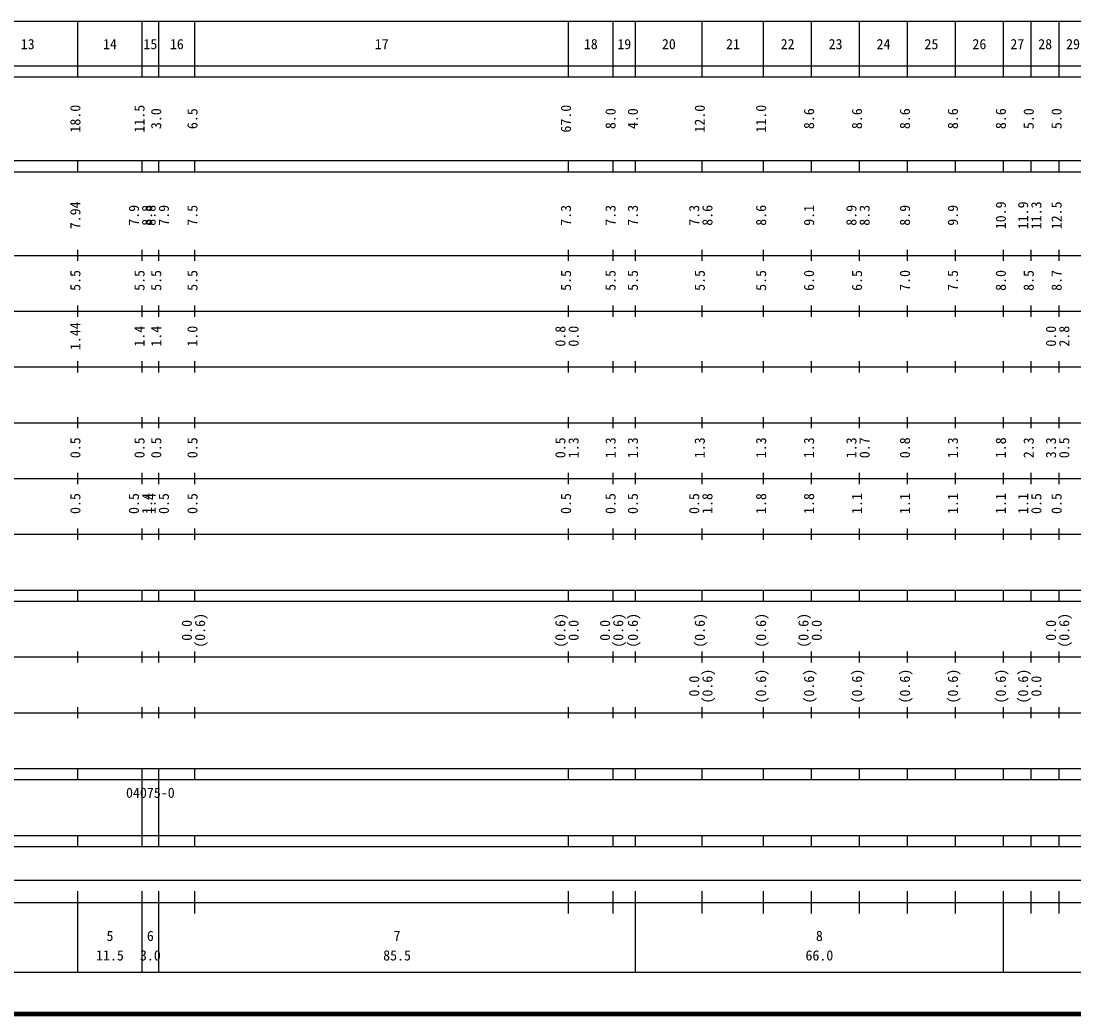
# Model space of a CAD drawing. Units: millimetres on the paper, enlarged 1000 times. Extents: x 40000 to 680000, y 20000 to 380000.
# Drawn here: x 257806 to 446660, y 20000 to 198000 of the extents above; entities that cross this region are included whole.
import ezdxf
from ezdxf.enums import TextEntityAlignment as Align

# ---------------------------------------------------------------- set-up
doc = ezdxf.new("R2010")
doc.units = ezdxf.units.MM
doc.header["$LTSCALE"] = 1000
doc.layers.add('M-TTL', color=2, linetype='Continuous', lineweight=140)
doc.layers.add('M-TTL-BAND', color=7, linetype='Continuous', lineweight=25)
doc.styles.add('ＭＳ ゴシック', font='')
doc.styles.get('ＭＳ ゴシック').set_extended_font_data('MS Gothic')

msp = doc.modelspace()

# ---------------------------------------------------------------- linework, layer by layer
at = {"layer": 'M-TTL'}
msp.add_line((40000, 20000), (680000, 20000), dxfattribs=at)
at = {"layer": 'M-TTL-BAND'}
for p, q in [((68000, 198000), (579000, 198000)), ((268000, 188000), (268000, 198000)), ((279500, 188000), (279500, 198000)), ((282500, 188000), (282500, 198000)), ((289000, 188000), (289000, 198000)), ((356000, 188000), (356000, 198000)), ((364000, 188000), (364000, 198000)), ((368000, 188000), (368000, 198000)), ((380000, 188000), (380000, 198000)), ((391000, 188000), (391000, 198000)), ((399600, 188000), (399600, 198000)), ((408200, 188000), (408200, 198000)), ((416800, 188000), (416800, 198000)), ((425400, 188000), (425400, 198000)), ((434000, 188000), (434000, 198000)), ((439000, 188000), (439000, 198000)), ((444000, 188000), (444000, 198000)), ((40000, 190000), (579000, 190000)), ((40000, 188000), (579000, 188000)), ((40000, 173000), (579000, 173000)), ((268000, 171000), (268000, 173000)), ((279500, 171000), (279500, 173000)), ((282500, 171000), (282500, 173000)), ((289000, 171000), (289000, 173000)), ((356000, 171000), (356000, 173000)), ((364000, 171000), (364000, 173000)), ((368000, 171000), (368000, 173000)), ((380000, 171000), (380000, 173000)), ((391000, 171000), (391000, 173000)), ((399600, 171000), (399600, 173000)), ((408200, 171000), (408200, 173000)), ((416800, 171000), (416800, 173000)), ((425400, 171000), (425400, 173000)), ((434000, 171000), (434000, 173000)), ((439000, 171000), (439000, 173000)), ((444000, 171000), (444000, 173000)), ((40000, 171000), (579000, 171000)), ((268000, 155000), (268000, 157000)), ((279500, 155000), (279500, 157000)), ((282500, 155000), (282500, 157000)), ((289000, 155000), (289000, 157000)), ((356000, 155000), (356000, 157000)), ((364000, 155000), (364000, 157000)), ((368000, 155000), (368000, 157000)), ((380000, 155000), (380000, 157000)), ((391000, 155000), (391000, 157000)), ((399600, 155000), (399600, 157000)), ((408200, 155000), (408200, 157000)), ((416800, 155000), (416800, 157000)), ((425400, 155000), (425400, 157000)), ((434000, 155000), (434000, 157000)), ((439000, 155000), (439000, 157000)), ((444000, 155000), (444000, 157000)), ((40000, 156000), (579000, 156000)), ((46000, 146000), (579000, 146000)), ((268000, 145000), (268000, 147000)), ((279500, 145000), (279500, 147000)), ((282500, 145000), (282500, 147000)), ((289000, 145000), (289000, 147000)), ((356000, 145000), (356000, 147000)), ((364000, 145000), (364000, 147000)), ((368000, 145000), (368000, 147000)), ((380000, 145000), (380000, 147000)), ((391000, 145000), (391000, 147000)), ((399600, 145000), (399600, 147000)), ((408200, 145000), (408200, 147000)), ((416800, 145000), (416800, 147000)), ((425400, 145000), (425400, 147000)), ((434000, 145000), (434000, 147000)), ((439000, 145000), (439000, 147000)), ((444000, 145000), (444000, 147000)), ((52000, 136000), (579000, 136000)), ((268000, 135000), (268000, 137000)), ((279500, 135000), (279500, 137000)), ((282500, 135000), (282500, 137000)), ((289000, 135000), (289000, 137000)), ((356000, 135000), (356000, 137000)), ((364000, 135000), (364000, 137000)), ((368000, 135000), (368000, 137000)), ((380000, 135000), (380000, 137000)), ((391000, 135000), (391000, 137000)), ((399600, 135000), (399600, 137000)), ((408200, 135000), (408200, 137000)), ((416800, 135000), (416800, 137000)), ((425400, 135000), (425400, 137000)), ((434000, 135000), (434000, 137000)), ((439000, 135000), (439000, 137000)), ((444000, 135000), (444000, 137000)), ((268000, 125000), (268000, 127000)), ((279500, 125000), (279500, 127000)), ((282500, 125000), (282500, 127000)), ((289000, 125000), (289000, 127000)), ((356000, 125000), (356000, 127000)), ((364000, 125000), (364000, 127000)), ((368000, 125000), (368000, 127000)), ((380000, 125000), (380000, 127000)), ((391000, 125000), (391000, 127000)), ((399600, 125000), (399600, 127000)), ((408200, 125000), (408200, 127000)), ((416800, 125000), (416800, 127000)), ((425400, 125000), (425400, 127000)), ((434000, 125000), (434000, 127000)), ((439000, 125000), (439000, 127000)), ((444000, 125000), (444000, 127000)), ((46000, 126000), (579000, 126000)), ((52000, 116000), (579000, 116000)), ((268000, 115000), (268000, 117000)), ((279500, 115000), (279500, 117000)), ((282500, 115000), (282500, 117000)), ((289000, 115000), (289000, 117000)), ((356000, 115000), (356000, 117000)), ((364000, 115000), (364000, 117000)), ((368000, 115000), (368000, 117000)), ((380000, 115000), (380000, 117000)), ((391000, 115000), (391000, 117000)), ((399600, 115000), (399600, 117000)), ((408200, 115000), (408200, 117000)), ((416800, 115000), (416800, 117000)), ((425400, 115000), (425400, 117000)), ((434000, 115000), (434000, 117000)), ((439000, 115000), (439000, 117000)), ((444000, 115000), (444000, 117000)), ((46000, 106000), (579000, 106000)), ((268000, 105000), (268000, 107000)), ((279500, 105000), (279500, 107000)), ((282500, 105000), (282500, 107000)), ((289000, 105000), (289000, 107000)), ((356000, 105000), (356000, 107000)), ((364000, 105000), (364000, 107000)), ((368000, 105000), (368000, 107000)), ((380000, 105000), (380000, 107000)), ((391000, 105000), (391000, 107000)), ((399600, 105000), (399600, 107000)), ((408200, 105000), (408200, 107000)), ((416800, 105000), (416800, 107000)), ((425400, 105000), (425400, 107000)), ((434000, 105000), (434000, 107000)), ((439000, 105000), (439000, 107000)), ((444000, 105000), (444000, 107000)), ((40000, 96000), (579000, 96000)), ((268000, 94000), (268000, 96000)), ((279500, 94000), (279500, 96000)), ((282500, 94000), (282500, 96000)), ((289000, 94000), (289000, 96000)), ((356000, 94000), (356000, 96000)), ((364000, 94000), (364000, 96000)), ((368000, 94000), (368000, 96000)), ((380000, 94000), (380000, 96000)), ((391000, 94000), (391000, 96000)), ((399600, 94000), (399600, 96000)), ((408200, 94000), (408200, 96000)), ((416800, 94000), (416800, 96000)), ((425400, 94000), (425400, 96000)), ((434000, 94000), (434000, 96000)), ((439000, 94000), (439000, 96000)), ((444000, 94000), (444000, 96000)), ((40000, 94000), (579000, 94000)), ((268000, 83000), (268000, 85000)), ((279500, 83000), (279500, 85000)), ((282500, 83000), (282500, 85000)), ((289000, 83000), (289000, 85000)), ((356000, 83000), (356000, 85000)), ((364000, 83000), (364000, 85000)), ((368000, 83000), (368000, 85000)), ((380000, 83000), (380000, 85000)), ((391000, 83000), (391000, 85000)), ((399600, 83000), (399600, 85000)), ((408200, 83000), (408200, 85000)), ((416800, 83000), (416800, 85000)), ((425400, 83000), (425400, 85000)), ((434000, 83000), (434000, 85000)), ((439000, 83000), (439000, 85000)), ((444000, 83000), (444000, 85000)), ((49000, 84000), (579000, 84000)), ((40000, 74000), (579000, 74000)), ((268000, 73000), (268000, 75000)), ((279500, 73000), (279500, 75000)), ((282500, 73000), (282500, 75000)), ((289000, 73000), (289000, 75000)), ((356000, 73000), (356000, 75000)), ((364000, 73000), (364000, 75000)), ((368000, 73000), (368000, 75000)), ((380000, 73000), (380000, 75000)), ((391000, 73000), (391000, 75000)), ((399600, 73000), (399600, 75000)), ((408200, 73000), (408200, 75000)), ((416800, 73000), (416800, 75000)), ((425400, 73000), (425400, 75000)), ((434000, 73000), (434000, 75000)), ((439000, 73000), (439000, 75000)), ((444000, 73000), (444000, 75000)), ((40000, 64000), (579000, 64000)), ((268000, 62000), (268000, 64000)), ((279500, 62000), (279500, 64000)), ((282500, 62000), (282500, 64000)), ((289000, 62000), (289000, 64000)), ((356000, 62000), (356000, 64000)), ((364000, 62000), (364000, 64000)), ((368000, 62000), (368000, 64000)), ((380000, 62000), (380000, 64000)), ((391000, 62000), (391000, 64000)), ((399600, 62000), (399600, 64000)), ((408200, 62000), (408200, 64000)), ((416800, 62000), (416800, 64000)), ((425400, 62000), (425400, 64000)), ((434000, 62000), (434000, 64000)), ((439000, 62000), (439000, 64000)), ((444000, 62000), (444000, 64000)), ((40000, 62000), (579000, 62000)), ((279500, 52000), (279500, 62000)), ((282500, 52000), (282500, 62000)), ((40000, 52000), (579000, 52000)), ((268000, 50000), (268000, 52000)), ((279500, 50000), (279500, 52000)), ((282500, 50000), (282500, 52000)), ((289000, 50000), (289000, 52000)), ((356000, 50000), (356000, 52000)), ((364000, 50000), (364000, 52000)), ((368000, 50000), (368000, 52000)), ((380000, 50000), (380000, 52000)), ((391000, 50000), (391000, 52000)), ((399600, 50000), (399600, 52000)), ((408200, 50000), (408200, 52000)), ((416800, 50000), (416800, 52000)), ((425400, 50000), (425400, 52000)), ((434000, 50000), (434000, 52000)), ((439000, 50000), (439000, 52000)), ((444000, 50000), (444000, 52000)), ((40000, 50000), (579000, 50000)), ((71000, 44000), (565000, 44000)), ((268000, 27500), (268000, 42000)), ((279500, 27500), (279500, 42000)), ((282500, 27500), (282500, 42000)), ((289000, 38000), (289000, 42000)), ((356000, 38000), (356000, 42000)), ((364000, 38000), (364000, 42000)), ((368000, 27500), (368000, 42000)), ((380000, 38000), (380000, 42000)), ((391000, 38000), (391000, 42000)), ((399600, 38000), (399600, 42000)), ((408200, 38000), (408200, 42000)), ((416800, 38000), (416800, 42000)), ((425400, 38000), (425400, 42000)), ((434000, 27500), (434000, 42000)), ((439000, 38000), (439000, 42000)), ((444000, 38000), (444000, 42000)), ((40000, 40000), (579000, 40000)), ((68000, 27500), (579000, 27500))]:
    msp.add_line(p, q, dxfattribs=at)

# ---------------------------------------------------------------- texts
at = {"layer": 'M-TTL-BAND', "style": 'ＭＳ ゴシック'}
for s, p in [('13', (259000, 192405)), ('14', (273750, 192405)), ('15', (281000, 192405)), ('16', (285750, 192405)), ('17', (322500, 192405)), ('18', (360000, 192405)), ('19', (366000, 192405)), ('20', (374000, 192405)), ('21', (385500, 192405)), ('22', (395300, 192405)), ('23', (403900, 192405)), ('24', (412500, 192405)), ('25', (421100, 192405)), ('26', (429700, 192405)), ('27', (436500, 192405)), ('28', (441500, 192405)), ('29', (446500, 192405)), ('5', (273750, 32523)), ('6', (281000, 32523)), ('7', (325250, 32523)), ('8', (401000, 32523)), ('11.5', (273750, 29033)), ('3.0', (281000, 29033)), ('85.5', (325250, 29033)), ('66.0', (401000, 29033))]:
    msp.add_text(s, height=1833, dxfattribs=at).set_placement(p, align=Align.BOTTOM_CENTER)
for s, p in [('18.0', (269000, 180500)), ('11.5', (280500, 180500)), ('3.0', (283500, 180500)), ('6.5', (290000, 180500)), ('67.0', (357000, 180500)), ('8.0', (365000, 180500)), ('4.0', (369000, 180500)), ('12.0', (381000, 180500)), ('11.0', (392000, 180500)), ('8.6', (400600, 180500)), ('8.6', (409200, 180500)), ('8.6', (417800, 180500)), ('8.6', (426400, 180500)), ('8.6', (435000, 180500)), ('5.0', (440000, 180500)), ('5.0', (445000, 180500)), ('7.94', (269000, 163174)), ('7.9', (279500, 163174)), ('8.8', (281870, 163174)), ('8.8', (282500, 163174)), ('7.9', (284870, 163174)), ('7.5', (290000, 163174)), ('7.3', (357000, 163174)), ('7.3', (365000, 163174)), ('7.3', (369000, 163174)), ('7.3', (380000, 163174)), ('8.6', (382370, 163174)), ('8.6', (392000, 163174)), ('9.1', (400600, 163174)), ('8.9', (408200, 163174)), ('8.3', (410570, 163174)), ('8.9', (417800, 163174)), ('9.9', (426400, 163174)), ('10.9', (435000, 163174)), ('11.9', (439000, 163174)), ('11.3', (441370, 163174)), ('12.5', (445000, 163174)), ('5.5', (269000, 151500)), ('5.5', (280500, 151500)), ('5.5', (283500, 151500)), ('5.5', (290000, 151500)), ('5.5', (357000, 151500)), ('5.5', (365000, 151500)), ('5.5', (369000, 151500)), ('5.5', (381000, 151500)), ('5.5', (392000, 151500)), ('6.0', (400600, 151500)), ('6.5', (409200, 151500)), ('7.0', (417800, 151500)), ('7.5', (426400, 151500)), ('8.0', (435000, 151500)), ('8.5', (440000, 151500)), ('8.7', (445000, 151500)), ('1.44', (269000, 141500)), ('1.4', (280500, 141500)), ('1.4', (283500, 141500)), ('1.0', (290000, 141500)), ('0.8', (356000, 141500)), ('0.0', (358370, 141500)), ('0.0', (444000, 141500)), ('2.8', (446370, 141500)), ('0.5', (269000, 121500)), ('0.5', (280500, 121500)), ('0.5', (283500, 121500)), ('0.5', (290000, 121500)), ('0.5', (356000, 121500)), ('1.3', (358370, 121500)), ('1.3', (365000, 121500)), ('1.3', (369000, 121500)), ('1.3', (381000, 121500)), ('1.3', (392000, 121500)), ('1.3', (400600, 121500)), ('1.3', (408200, 121500)), ('0.7', (410570, 121500)), ('0.8', (417800, 121500)), ('1.3', (426400, 121500)), ('1.8', (435000, 121500)), ('2.3', (440000, 121500)), ('3.3', (444000, 121500)), ('0.5', (446370, 121500)), ('0.5', (269000, 111500)), ('0.5', (279500, 111500)), ('1.4', (281870, 111500)), ('1.4', (282500, 111500)), ('0.5', (284870, 111500)), ('0.5', (290000, 111500)), ('0.5', (357000, 111500)), ('0.5', (365000, 111500)), ('0.5', (369000, 111500)), ('0.5', (380000, 111500)), ('1.8', (382370, 111500)), ('1.8', (392000, 111500)), ('1.8', (400600, 111500)), ('1.1', (409200, 111500)), ('1.1', (417800, 111500)), ('1.1', (426400, 111500)), ('1.1', (435000, 111500)), ('1.1', (439000, 111500)), ('0.5', (441370, 111500)), ('0.5', (445000, 111500)), ('(0.6)', (291370, 88764)), ('(0.6)', (356000, 88764)), ('(0.6)', (366370, 88764)), ('(0.6)', (369000, 88764)), ('(0.6)', (381000, 88764)), ('(0.6)', (392000, 88764)), ('(0.6)', (399600, 88764)), ('(0.6)', (446370, 88764)), ('0.0', (289000, 88764)), ('0.0', (358370, 88764)), ('0.0', (364000, 88764)), ('0.0', (401970, 88764)), ('0.0', (444000, 88764)), ('(0.6)', (382370, 78764)), ('(0.6)', (392000, 78764)), ('(0.6)', (400600, 78764)), ('(0.6)', (409200, 78764)), ('(0.6)', (417800, 78764)), ('(0.6)', (426400, 78764)), ('(0.6)', (435000, 78764)), ('(0.6)', (439000, 78764)), ('0.0', (380000, 78764)), ('0.0', (441370, 78764))]:
    msp.add_text(s, height=1833, rotation=90, dxfattribs=at).set_placement(p, align=Align.BOTTOM_CENTER)
msp.add_text('04075-0', height=1833, dxfattribs=at).set_placement((281000, 59655), align=Align.MIDDLE_CENTER)

doc.saveas('drawing.dxf')
